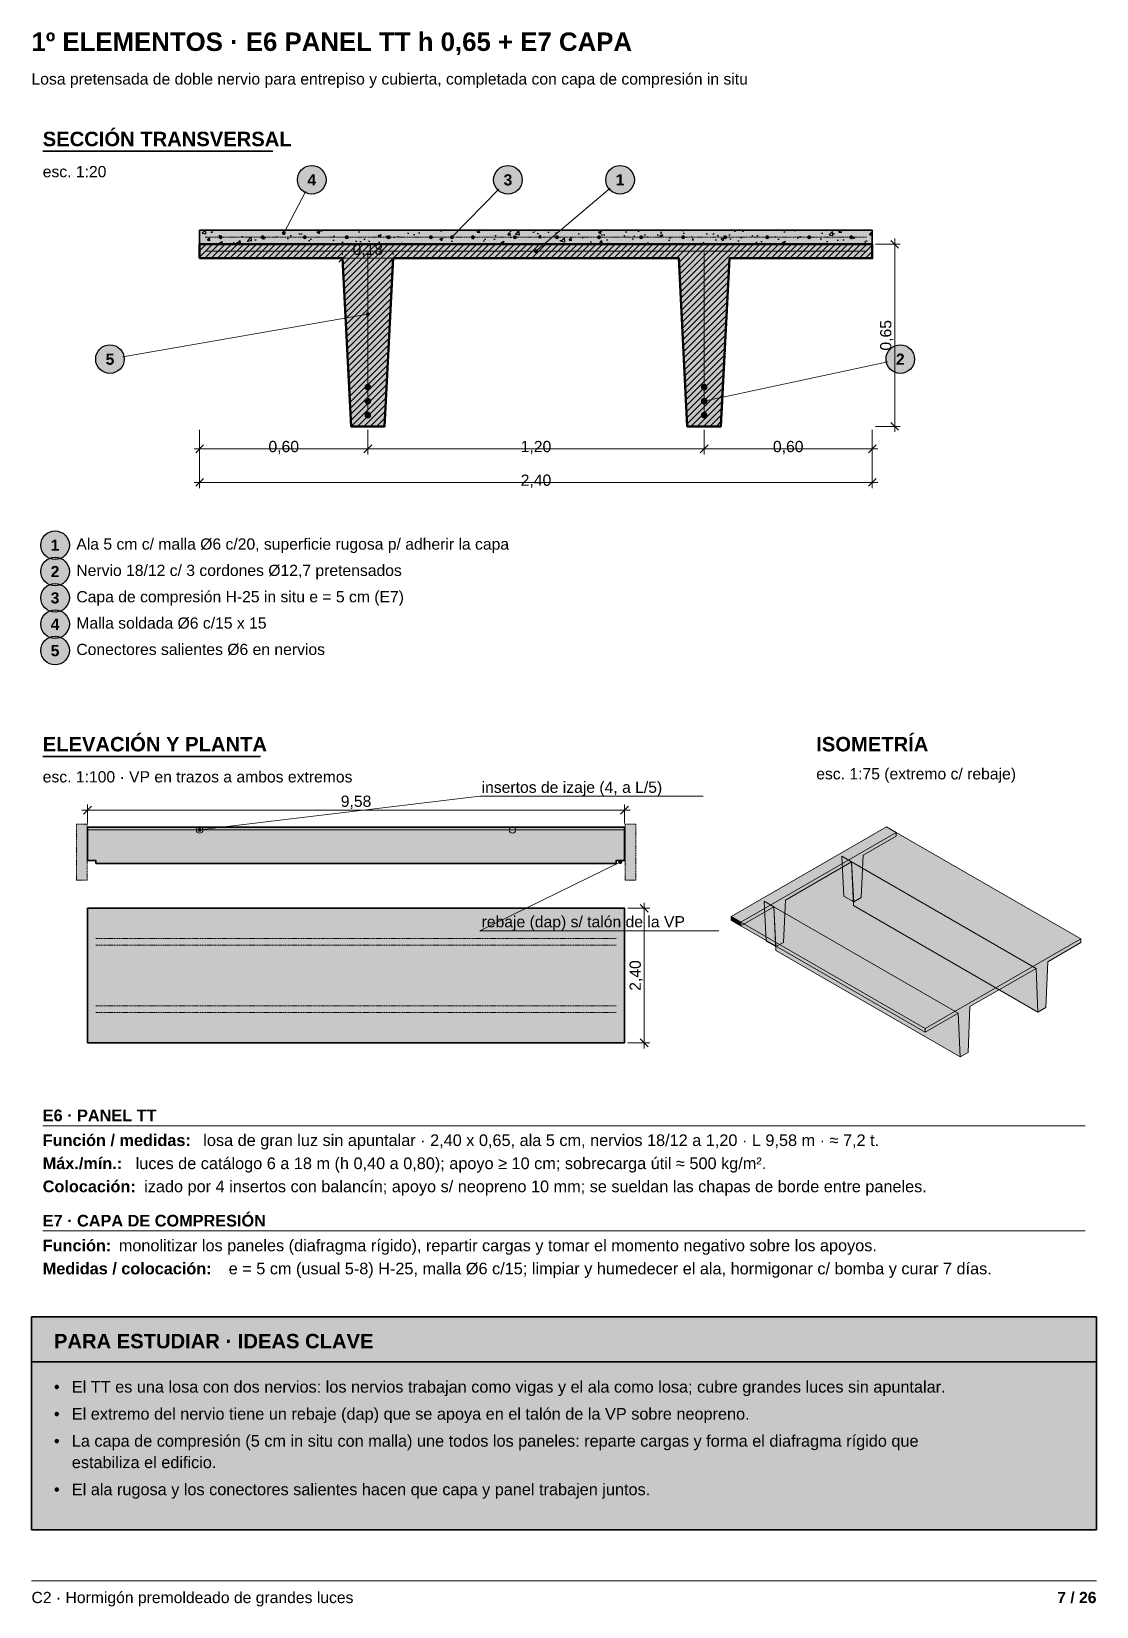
# Model space of a CAD drawing. Header units: millimetres. Extents: x 10 to 6200, y 4 to 286.
# Drawn here: x 1450 to 1640, y 4.4 to 285.5 of the extents above; entities that cross this region are included whole.
import ezdxf
from ezdxf.enums import TextEntityAlignment as Align

# ---------------------------------------------------------------- set-up
doc = ezdxf.new("R2010")
doc.units = ezdxf.units.MM
doc.linetypes.add('DASHED', pattern=[1.524, 1.27, -0.254])
for name, color, linetype in [('ARMADURAS-RELLENO', 9, 'Continuous'), ('CONTORNOS', 7, 'Continuous'), ('CONTORNOS-RAYADO', 8, 'Continuous'), ('CONTORNOS-RELLENO', 9, 'Continuous'), ('COTAS', 7, 'Continuous'), ('ESTUDIO', 7, 'Continuous'), ('ESTUDIO-RELLENO', 9, 'Continuous'), ('ISO', 7, 'Continuous'), ('ISO-RELLENO', 9, 'Continuous'), ('LINEAS', 7, 'Continuous'), ('MARCO', 7, 'Continuous'), ('REFERENCIAS', 7, 'Continuous'), ('REFERENCIAS-RELLENO', 9, 'Continuous'), ('TEXTOS', 7, 'Continuous')]:
    doc.layers.add(name, color=color, linetype=linetype)
doc.styles.add('ARIAL', font='arial.ttf')
doc.styles.add('ARIAL-NEGRITA', font='arialbd.ttf')

msp = doc.modelspace()

# ---------------------------------------------------------------- hatches: boundary and pattern name
at = {"layer": 'ARMADURAS-RELLENO', "true_color": 0x7a1f1f}
h = msp.add_hatch(color=26, dxfattribs=at)
h.dxf.hatch_style = 1
edge = h.paths.add_edge_path()
edge.add_arc((1483.75, 248.75), 0.35, 0, 360)
h = msp.add_hatch(color=26, dxfattribs=at)
h.dxf.hatch_style = 1
edge = h.paths.add_edge_path()
edge.add_arc((1491.25, 248.75), 0.35, 0, 360)
h = msp.add_hatch(color=26, dxfattribs=at)
h.dxf.hatch_style = 1
edge = h.paths.add_edge_path()
edge.add_arc((1498.75, 248.75), 0.35, 0, 360)
h = msp.add_hatch(color=26, dxfattribs=at)
h.dxf.hatch_style = 1
edge = h.paths.add_edge_path()
edge.add_arc((1506.25, 248.75), 0.35, 0, 360)
h = msp.add_hatch(color=26, dxfattribs=at)
h.dxf.hatch_style = 1
edge = h.paths.add_edge_path()
edge.add_arc((1513.75, 248.75), 0.35, 0, 360)
h = msp.add_hatch(color=26, dxfattribs=at)
h.dxf.hatch_style = 1
edge = h.paths.add_edge_path()
edge.add_arc((1521.25, 248.75), 0.35, 0, 360)
h = msp.add_hatch(color=26, dxfattribs=at)
h.dxf.hatch_style = 1
edge = h.paths.add_edge_path()
edge.add_arc((1528.75, 248.75), 0.35, 0, 360)
h = msp.add_hatch(color=26, dxfattribs=at)
h.dxf.hatch_style = 1
edge = h.paths.add_edge_path()
edge.add_arc((1536.25, 248.75), 0.35, 0, 360)
h = msp.add_hatch(color=26, dxfattribs=at)
h.dxf.hatch_style = 1
edge = h.paths.add_edge_path()
edge.add_arc((1543.75, 248.75), 0.35, 0, 360)
h = msp.add_hatch(color=26, dxfattribs=at)
h.dxf.hatch_style = 1
edge = h.paths.add_edge_path()
edge.add_arc((1551.25, 248.75), 0.35, 0, 360)
h = msp.add_hatch(color=26, dxfattribs=at)
h.dxf.hatch_style = 1
edge = h.paths.add_edge_path()
edge.add_arc((1558.75, 248.75), 0.35, 0, 360)
h = msp.add_hatch(color=26, dxfattribs=at)
h.dxf.hatch_style = 1
edge = h.paths.add_edge_path()
edge.add_arc((1566.25, 248.75), 0.35, 0, 360)
h = msp.add_hatch(color=26, dxfattribs=at)
h.dxf.hatch_style = 1
edge = h.paths.add_edge_path()
edge.add_arc((1573.75, 248.75), 0.35, 0, 360)
h = msp.add_hatch(color=26, dxfattribs=at)
h.dxf.hatch_style = 1
edge = h.paths.add_edge_path()
edge.add_arc((1581.25, 248.75), 0.35, 0, 360)
h = msp.add_hatch(color=26, dxfattribs=at)
h.dxf.hatch_style = 1
edge = h.paths.add_edge_path()
edge.add_arc((1588.75, 248.75), 0.35, 0, 360)
h = msp.add_hatch(color=26, dxfattribs=at)
h.dxf.hatch_style = 1
edge = h.paths.add_edge_path()
edge.add_arc((1596.25, 248.75), 0.35, 0, 360)
at = {"layer": 'ARMADURAS-RELLENO', "true_color": 0x000000}
h = msp.add_hatch(color=18, dxfattribs=at)
h.dxf.hatch_style = 1
edge = h.paths.add_edge_path()
edge.add_arc((1510, 222), 0.6, 0, 360)
h = msp.add_hatch(color=18, dxfattribs=at)
h.dxf.hatch_style = 1
edge = h.paths.add_edge_path()
edge.add_arc((1570, 222), 0.6, 0, 360)
h = msp.add_hatch(color=18, dxfattribs=at)
h.dxf.hatch_style = 1
edge = h.paths.add_edge_path()
edge.add_arc((1510, 219.5), 0.6, 0, 360)
h = msp.add_hatch(color=18, dxfattribs=at)
h.dxf.hatch_style = 1
edge = h.paths.add_edge_path()
edge.add_arc((1570, 219.5), 0.6, 0, 360)
h = msp.add_hatch(color=18, dxfattribs=at)
h.dxf.hatch_style = 1
edge = h.paths.add_edge_path()
edge.add_arc((1510, 217), 0.6, 0, 360)
h = msp.add_hatch(color=18, dxfattribs=at)
h.dxf.hatch_style = 1
edge = h.paths.add_edge_path()
edge.add_arc((1570, 217), 0.6, 0, 360)
at = {"layer": 'CONTORNOS-RAYADO'}
h = msp.add_hatch(dxfattribs=at)
h.set_pattern_fill('AR-CONC', color=8, scale=0.03)
h.paths.add_polyline_path([(1480, 247.5), (1600, 247.5), (1600, 250), (1480, 250)])
h = msp.add_hatch(dxfattribs=at)
h.set_pattern_fill('ANSI31', color=8, scale=0.25)
h.paths.add_polyline_path([(1480, 245), (1505.5, 245), (1507, 215), (1513, 215), (1514.5, 245), (1565.5, 245), (1567, 215), (1573, 215), (1574.5, 245), (1600, 245), (1600, 247.5), (1480, 247.5)])
at = {"layer": 'CONTORNOS-RELLENO', "true_color": 0xdedad2}
h = msp.add_hatch(color=254, dxfattribs=at)
h.dxf.hatch_style = 1
h.paths.add_polyline_path([(1480, 247.5), (1600, 247.5), (1600, 250), (1480, 250)])
at = {"layer": 'CONTORNOS-RELLENO', "true_color": 0xd3d6d9}
h = msp.add_hatch(color=254, dxfattribs=at)
h.dxf.hatch_style = 1
h.paths.add_polyline_path([(1480, 245), (1505.5, 245), (1507, 215), (1513, 215), (1514.5, 245), (1565.5, 245), (1567, 215), (1573, 215), (1574.5, 245), (1600, 245), (1600, 247.5), (1480, 247.5)])
at = {"layer": 'CONTORNOS-RELLENO', "true_color": 0xe2ecdc}
h = msp.add_hatch(color=254, dxfattribs=at)
h.dxf.hatch_style = 1
h.paths.add_polyline_path([(1458, 134), (1459.9, 134), (1459.9, 144), (1458, 144)])
at = {"layer": 'CONTORNOS-RELLENO', "true_color": 0xeceeef}
h = msp.add_hatch(color=7, dxfattribs=at)
h.dxf.hatch_style = 1
h.paths.add_polyline_path([(1460, 143.5), (1555.8, 143.5), (1555.8, 137.5), (1554.3, 137.5), (1554.3, 137), (1461.5, 137), (1461.5, 137.5), (1460, 137.5)])
at = {"layer": 'CONTORNOS-RELLENO', "true_color": 0xe2ecdc}
h = msp.add_hatch(color=254, dxfattribs=at)
h.dxf.hatch_style = 1
h.paths.add_polyline_path([(1555.9, 134), (1557.8, 134), (1557.8, 144), (1555.9, 144)])
at = {"layer": 'CONTORNOS-RELLENO', "true_color": 0xeceeef}
h = msp.add_hatch(color=7, dxfattribs=at)
h.dxf.hatch_style = 1
h.paths.add_polyline_path([(1460, 105), (1555.8, 105), (1555.8, 129), (1460, 129)])
at = {"layer": 'ESTUDIO-RELLENO', "true_color": 0xfff8dc}
h = msp.add_hatch(color=7, dxfattribs=at)
h.dxf.hatch_style = 1
h.paths.add_polyline_path([(1450, 56.07), (1640, 56.07), (1640, 18.1), (1450, 18.1)])
at = {"layer": 'ESTUDIO-RELLENO', "true_color": 0xf3d77a}
h = msp.add_hatch(color=41, dxfattribs=at)
h.dxf.hatch_style = 1
h.paths.add_polyline_path([(1450, 56.07), (1640, 56.07), (1640, 48.07), (1450, 48.07)])
at = {"layer": 'ISO-RELLENO', "true_color": 0xccc5b6}
h = msp.add_hatch(color=9, dxfattribs=at)
h.dxf.hatch_style = 1
h.paths.add_polyline_path([(1602.54, 143.53), (1574.82, 127.53), (1576.56, 126.53), (1604.27, 142.53)])
at = {"layer": 'ISO-RELLENO', "true_color": 0x8c887d}
h = msp.add_hatch(color=252, dxfattribs=at)
h.dxf.hatch_style = 1
h.paths.add_polyline_path([(1576.56, 125.87), (1582.44, 129.27), (1582.82, 122.15), (1584.15, 122.92), (1584.52, 130.47), (1596.3, 137.27), (1596.68, 130.15), (1598, 130.92), (1598.38, 138.47), (1604.27, 141.87), (1604.27, 142.53), (1576.56, 126.53)])
at = {"layer": 'ISO-RELLENO', "true_color": 0xccc5b6}
h = msp.add_hatch(color=9, dxfattribs=at)
h.dxf.hatch_style = 1
h.paths.add_polyline_path([(1604.27, 142.53), (1576.56, 126.53), (1609.46, 107.53), (1637.18, 123.53)])
at = {"layer": 'ISO-RELLENO', "true_color": 0xbbb5a7}
h = msp.add_hatch(color=253, dxfattribs=at)
h.dxf.hatch_style = 1
h.paths.add_polyline_path([(1594.57, 138.27), (1594.94, 131.15), (1596.68, 130.15), (1596.3, 137.27)])
h = msp.add_hatch(color=253, dxfattribs=at)
h.dxf.hatch_style = 1
h.paths.add_polyline_path([(1596.3, 137.27), (1596.65, 129.47), (1629.56, 110.47), (1629.21, 118.27)])
h = msp.add_hatch(color=253, dxfattribs=at)
h.dxf.hatch_style = 1
h.paths.add_polyline_path([(1580.71, 130.27), (1581.09, 123.15), (1582.82, 122.15), (1582.44, 129.27)])
at = {"layer": 'ISO-RELLENO', "true_color": 0xbeb8aa}
h = msp.add_hatch(color=253, dxfattribs=at)
h.dxf.hatch_style = 1
h.paths.add_polyline_path([(1574.82, 127.53), (1574.82, 126.87), (1576.56, 125.87), (1576.56, 126.53)])
h = msp.add_hatch(color=253, dxfattribs=at)
h.dxf.hatch_style = 1
h.paths.add_polyline_path([(1576.56, 126.53), (1576.56, 125.87), (1609.46, 106.87), (1609.46, 107.53)])
at = {"layer": 'ISO-RELLENO', "true_color": 0xbbb5a7}
h = msp.add_hatch(color=253, dxfattribs=at)
h.dxf.hatch_style = 1
h.paths.add_polyline_path([(1582.44, 129.27), (1582.79, 121.47), (1615.7, 102.47), (1615.35, 110.27)])
at = {"layer": 'ISO-RELLENO', "true_color": 0x8c887d}
h = msp.add_hatch(color=252, dxfattribs=at)
h.dxf.hatch_style = 1
h.paths.add_polyline_path([(1609.46, 106.87), (1615.35, 110.27), (1615.7, 102.47), (1617.09, 103.27), (1617.43, 111.47), (1629.21, 118.27), (1629.56, 110.47), (1630.94, 111.27), (1631.29, 119.47), (1637.18, 122.87), (1637.18, 123.53), (1609.46, 107.53)])
at = {"layer": 'REFERENCIAS-RELLENO', "true_color": 0xffffff}
h = msp.add_hatch(color=7, dxfattribs=at)
h.dxf.hatch_style = 1
edge = h.paths.add_edge_path()
edge.add_arc((1500, 259), 2.55, 0, 360)
h = msp.add_hatch(color=7, dxfattribs=at)
h.dxf.hatch_style = 1
edge = h.paths.add_edge_path()
edge.add_arc((1535, 259), 2.55, 0, 360)
h = msp.add_hatch(color=7, dxfattribs=at)
h.dxf.hatch_style = 1
edge = h.paths.add_edge_path()
edge.add_arc((1555, 259), 2.55, 0, 360)
at = {"layer": 'REFERENCIAS-RELLENO', "true_color": 0x000000}
h = msp.add_hatch(color=18, dxfattribs=at)
h.dxf.hatch_style = 1
edge = h.paths.add_edge_path()
edge.add_arc((1495, 249.5), 0.35, 0, 360)
h = msp.add_hatch(color=18, dxfattribs=at)
h.dxf.hatch_style = 1
edge = h.paths.add_edge_path()
edge.add_arc((1525, 248.75), 0.35, 0, 360)
h = msp.add_hatch(color=18, dxfattribs=at)
h.dxf.hatch_style = 1
edge = h.paths.add_edge_path()
edge.add_arc((1540, 246.25), 0.35, 0, 360)
h = msp.add_hatch(color=18, dxfattribs=at)
h.dxf.hatch_style = 1
edge = h.paths.add_edge_path()
edge.add_arc((1510, 235), 0.35, 0, 360)
at = {"layer": 'REFERENCIAS-RELLENO', "true_color": 0xffffff}
h = msp.add_hatch(color=7, dxfattribs=at)
h.dxf.hatch_style = 1
edge = h.paths.add_edge_path()
edge.add_arc((1464, 227), 2.55, 0, 360)
h = msp.add_hatch(color=7, dxfattribs=at)
h.dxf.hatch_style = 1
edge = h.paths.add_edge_path()
edge.add_arc((1605, 227), 2.55, 0, 360)
at = {"layer": 'REFERENCIAS-RELLENO', "true_color": 0x000000}
h = msp.add_hatch(color=18, dxfattribs=at)
h.dxf.hatch_style = 1
edge = h.paths.add_edge_path()
edge.add_arc((1570, 219.5), 0.35, 0, 360)
at = {"layer": 'REFERENCIAS-RELLENO', "true_color": 0xffffff}
h = msp.add_hatch(color=7, dxfattribs=at)
h.dxf.hatch_style = 1
edge = h.paths.add_edge_path()
edge.add_arc((1454.2, 193.8), 2.55, 0, 360)
h = msp.add_hatch(color=7, dxfattribs=at)
h.dxf.hatch_style = 1
edge = h.paths.add_edge_path()
edge.add_arc((1454.2, 189.1), 2.55, 0, 360)
h = msp.add_hatch(color=7, dxfattribs=at)
h.dxf.hatch_style = 1
edge = h.paths.add_edge_path()
edge.add_arc((1454.2, 184.4), 2.55, 0, 360)
h = msp.add_hatch(color=7, dxfattribs=at)
h.dxf.hatch_style = 1
edge = h.paths.add_edge_path()
edge.add_arc((1454.2, 179.7), 2.55, 0, 360)
h = msp.add_hatch(color=7, dxfattribs=at)
h.dxf.hatch_style = 1
edge = h.paths.add_edge_path()
edge.add_arc((1454.2, 175), 2.55, 0, 360)
at = {"layer": 'REFERENCIAS-RELLENO', "true_color": 0x000000}
h = msp.add_hatch(color=18, dxfattribs=at)
h.dxf.hatch_style = 1
edge = h.paths.add_edge_path()
edge.add_arc((1480, 143), 0.35, 0, 360)
h = msp.add_hatch(color=18, dxfattribs=at)
h.dxf.hatch_style = 1
edge = h.paths.add_edge_path()
edge.add_arc((1555.05, 137.25), 0.35, 0, 360)

# ---------------------------------------------------------------- linework, layer by layer
at = {"layer": 'CONTORNOS', "lineweight": 35}
for points in [[(1480, 247.5), (1600, 247.5), (1600, 250), (1480, 250)], [(1460, 143.5), (1555.8, 143.5), (1555.8, 137.5), (1554.3, 137.5), (1554.3, 137), (1461.5, 137), (1461.5, 137.5), (1460, 137.5)], [(1460, 105), (1555.8, 105), (1555.8, 129), (1460, 129)]]:
    msp.add_lwpolyline(points, close=True, dxfattribs=at)
at = {"layer": 'CONTORNOS', "lineweight": 50}
msp.add_lwpolyline([(1480, 245), (1505.5, 245), (1507, 215), (1513, 215), (1514.5, 245), (1565.5, 245), (1567, 215), (1573, 215), (1574.5, 245), (1600, 245), (1600, 247.5), (1480, 247.5)], close=True, dxfattribs=at)
at = {"layer": 'CONTORNOS', "linetype": 'DASHED', "lineweight": 13, "ltscale": 0.15}
for points in [[(1458, 134), (1459.9, 134), (1459.9, 144), (1458, 144)], [(1555.9, 134), (1557.8, 134), (1557.8, 144), (1555.9, 144)]]:
    msp.add_lwpolyline(points, close=True, dxfattribs=at)
at = {"layer": 'COTAS', "lineweight": 9}
for points in [[(1600.6, 247.5), (1605, 247.5)], [(1505.5, 245.6), (1505.5, 246)], [(1514.5, 245.6), (1514.5, 246)], [(1480, 214.4), (1480, 210)], [(1480, 214.4), (1480, 204)], [(1510, 214.4), (1510, 210)], [(1510, 214.4), (1510, 210)], [(1570, 214.4), (1570, 210)], [(1570, 214.4), (1570, 210)], [(1600, 214.4), (1600, 210)], [(1600, 214.4), (1600, 204)], [(1600.6, 215), (1605, 215)], [(1460, 144.1), (1460, 147.5)], [(1555.8, 144.1), (1555.8, 147.5)], [(1556.4, 129), (1560.3, 129)], [(1556.4, 105), (1560.3, 105)]]:
    msp.add_lwpolyline(points, dxfattribs=at)
at = {"layer": 'COTAS', "lineweight": 35}
for points in [[(1604.7, 246.8), (1603.3, 248.2)], [(1504.8, 244.3), (1506.2, 245.7)], [(1513.8, 244.3), (1515.2, 245.7)], [(1604.7, 214.3), (1603.3, 215.7)], [(1479.3, 210.3), (1480.7, 211.7)], [(1509.3, 210.3), (1510.7, 211.7)], [(1509.3, 210.3), (1510.7, 211.7)], [(1569.3, 210.3), (1570.7, 211.7)], [(1569.3, 210.3), (1570.7, 211.7)], [(1599.3, 210.3), (1600.7, 211.7)], [(1479.3, 204.3), (1480.7, 205.7)], [(1599.3, 204.3), (1600.7, 205.7)], [(1459.3, 145.8), (1460.7, 147.2)], [(1555.1, 145.8), (1556.5, 147.2)], [(1560, 128.3), (1558.6, 129.7)], [(1560, 104.3), (1558.6, 105.7)]]:
    msp.add_lwpolyline(points, dxfattribs=at)
at = {"layer": 'COTAS', "lineweight": 13}
for points in [[(1604, 214), (1604, 248.5)], [(1504.5, 245), (1515.5, 245)], [(1479, 211), (1511, 211)], [(1509, 211), (1571, 211)], [(1569, 211), (1601, 211)], [(1479, 205), (1601, 205)], [(1459, 146.5), (1556.8, 146.5)], [(1559.3, 104), (1559.3, 130)]]:
    msp.add_lwpolyline(points, dxfattribs=at)
at = {"layer": 'ESTUDIO', "color": 42, "lineweight": 35, "true_color": 0xc9a227}
for points in [[(1450, 56.07), (1640, 56.07), (1640, 18.1), (1450, 18.1)], [(1450, 56.07), (1640, 56.07), (1640, 48.07), (1450, 48.07)]]:
    msp.add_lwpolyline(points, close=True, dxfattribs=at)
at = {"layer": 'ISO', "lineweight": 13}
for points in [[(1602.54, 143.53), (1574.82, 127.53), (1576.56, 126.53), (1604.27, 142.53)], [(1576.56, 125.87), (1582.44, 129.27), (1582.82, 122.15), (1584.15, 122.92), (1584.52, 130.47), (1596.3, 137.27), (1596.68, 130.15), (1598, 130.92), (1598.38, 138.47), (1604.27, 141.87), (1604.27, 142.53), (1576.56, 126.53)], [(1604.27, 142.53), (1576.56, 126.53), (1609.46, 107.53), (1637.18, 123.53)], [(1594.57, 138.27), (1594.94, 131.15), (1596.68, 130.15), (1596.3, 137.27)], [(1596.3, 137.27), (1596.65, 129.47), (1629.56, 110.47), (1629.21, 118.27)], [(1580.71, 130.27), (1581.09, 123.15), (1582.82, 122.15), (1582.44, 129.27)], [(1574.82, 127.53), (1574.82, 126.87), (1576.56, 125.87), (1576.56, 126.53)], [(1576.56, 126.53), (1576.56, 125.87), (1609.46, 106.87), (1609.46, 107.53)], [(1582.44, 129.27), (1582.79, 121.47), (1615.7, 102.47), (1615.35, 110.27)], [(1609.46, 106.87), (1615.35, 110.27), (1615.7, 102.47), (1617.09, 103.27), (1617.43, 111.47), (1629.21, 118.27), (1629.56, 110.47), (1630.94, 111.27), (1631.29, 119.47), (1637.18, 122.87), (1637.18, 123.53), (1609.46, 107.53)]]:
    msp.add_lwpolyline(points, close=True, dxfattribs=at)
at = {"layer": 'LINEAS', "lineweight": 35}
for points in [[(1452, 264.1), (1493.04, 264.1)], [(1452, 156.1), (1490.88, 156.1)]]:
    msp.add_lwpolyline(points, dxfattribs=at)
at = {"layer": 'LINEAS', "color": 26, "linetype": 'DASHED', "lineweight": 18, "ltscale": 0.15, "true_color": 0x7a1f1f}
msp.add_lwpolyline([(1481, 248.75), (1599, 248.75)], dxfattribs=at)
at = {"layer": 'LINEAS', "color": 26, "lineweight": 13, "true_color": 0x7a1f1f}
for points in [[(1481, 246.25), (1599, 246.25)], [(1510, 216.5), (1510, 246)], [(1570, 216.5), (1570, 246)]]:
    msp.add_lwpolyline(points, dxfattribs=at)
at = {"layer": 'LINEAS', "lineweight": 9}
msp.add_lwpolyline([(1460, 143), (1555.8, 143)], dxfattribs=at)
at = {"layer": 'LINEAS', "linetype": 'DASHED', "lineweight": 9, "ltscale": 0.15}
for points in [[(1461.5, 123.6), (1554.3, 123.6)], [(1461.5, 122.4), (1554.3, 122.4)], [(1461.5, 111.6), (1554.3, 111.6)], [(1461.5, 110.4), (1554.3, 110.4)]]:
    msp.add_lwpolyline(points, dxfattribs=at)
at = {"layer": 'LINEAS', "lineweight": 18}
for points in [[(1452, 90.2), (1638, 90.2)], [(1452, 71.41), (1638, 71.41)]]:
    msp.add_lwpolyline(points, dxfattribs=at)
at = {"layer": 'LINEAS', "lineweight": 13}
for centre in [(1480, 143), (1535.8, 143)]:
    msp.add_circle(centre, 0.6, dxfattribs=at)
at = {"layer": 'MARCO', "color": 253, "lineweight": 13, "true_color": 0x999999}
msp.add_lwpolyline([(1450, 9), (1640, 9)], dxfattribs=at)
at = {"layer": 'REFERENCIAS', "lineweight": 13}
for points in [[(1495, 249.5), (1498.93, 256.96)], [(1525, 248.75), (1533.39, 257.35)], [(1540, 246.25), (1553.25, 257.51)], [(1510, 235), (1466.27, 227.39)], [(1570, 219.5), (1602.75, 226.52)], [(1480, 143), (1530, 149)], [(1530, 149), (1569.8, 149)], [(1555.05, 137.25), (1530, 125)], [(1530, 125), (1572.6, 125)]]:
    msp.add_lwpolyline(points, dxfattribs=at)
at = {"layer": 'REFERENCIAS', "lineweight": 25}
for centre in [(1500, 259), (1535, 259), (1555, 259), (1464, 227), (1605, 227), (1454.2, 193.8), (1454.2, 189.1), (1454.2, 184.4), (1454.2, 179.7), (1454.2, 175)]:
    msp.add_circle(centre, 2.55, dxfattribs=at)

# ---------------------------------------------------------------- texts
at = {"layer": 'COTAS', "style": 'ARIAL'}
for s, p in [('0,18', (1510, 245.6)), ('0,60', (1495, 210.4)), ('1,20', (1540, 210.4)), ('0,60', (1585, 210.4)), ('2,40', (1540, 204.4)), ('9,58', (1507.9, 147.1))]:
    msp.add_text(s, height=2.005, dxfattribs=at).set_placement(p, align=Align.CENTER)
for s, p in [('0,65', (1603.4, 231.25)), ('2,40', (1558.7, 117))]:
    msp.add_text(s, height=2.005, rotation=90, dxfattribs=at).set_placement(p, align=Align.CENTER)
at = {"layer": 'ESTUDIO'}
for s, height, style, p in [('PARA ESTUDIAR · IDEAS CLAVE', 2.5776, 'ARIAL-NEGRITA', (1454, 50.47)), ('•', 2.08, 'ARIAL', (1454, 42.57)), ('El TT es una losa con dos nervios: los nervios trabajan como vigas y el ala como losa; cubre grandes luces sin apuntalar.', 2.0764, 'ARIAL', (1457.19, 42.57)), ('El extremo del nervio tiene un rebaje (dap) que se apoya en el talón de la VP sobre neopreno.', 2.0764, 'ARIAL', (1457.19, 37.74)), ('•', 2.08, 'ARIAL', (1454, 37.74)), ('•', 2.08, 'ARIAL', (1454, 32.91)), ('La capa de compresión (5 cm in situ con malla) une todos los paneles: reparte cargas y forma el diafragma rígido que', 2.0764, 'ARIAL', (1457.19, 32.91)), ('estabiliza el edificio.', 2.0764, 'ARIAL', (1457.19, 29.09)), ('•', 2.08, 'ARIAL', (1454, 24.26)), ('El ala rugosa y los conectores salientes hacen que capa y panel trabajen juntos.', 2.0764, 'ARIAL', (1457.19, 24.26))]:
    msp.add_text(s, height=height, dxfattribs=dict(at, style=style)).set_placement(p)
at = {"layer": 'MARCO', "color": 251, "true_color": 0x666666, "style": 'ARIAL'}
msp.add_text('C2 · Hormigón premoldeado de grandes luces', height=2.0048, dxfattribs=at).set_placement((1450, 5))
at = {"layer": 'MARCO', "color": 250, "true_color": 0x444444, "style": 'ARIAL-NEGRITA'}
msp.add_text('7 / 26', height=2.005, dxfattribs=at).set_placement((1640, 5), align=Align.RIGHT)
at = {"layer": 'REFERENCIAS', "style": 'ARIAL-NEGRITA'}
for s, p in [('4', (1500, 257.99)), ('3', (1535, 257.99)), ('1', (1555, 257.99)), ('5', (1464, 225.99)), ('2', (1605, 225.99)), ('1', (1454.2, 192.79)), ('2', (1454.2, 188.09)), ('3', (1454.2, 183.39)), ('4', (1454.2, 178.69)), ('5', (1454.2, 173.99))]:
    msp.add_text(s, height=2, dxfattribs=at).set_placement(p, align=Align.CENTER)
at = {"layer": 'TEXTOS'}
for s, height, style, p in [('1º ELEMENTOS · E6 PANEL TT h 0,65 + E7 CAPA', 3.2936, 'ARIAL-NEGRITA', (1450, 282)), ('SECCIÓN TRANSVERSAL', 2.5776, 'ARIAL-NEGRITA', (1452, 265)), ('Ala 5 cm c/ malla Ø6 c/20, superficie rugosa p/ adherir la capa', 2.0048, 'ARIAL', (1458, 193)), ('Nervio 18/12 c/ 3 cordones Ø12,7 pretensados', 2.0048, 'ARIAL', (1458, 188.3)), ('Capa de compresión H-25 in situ e = 5 cm (E7)', 2.0048, 'ARIAL', (1458, 183.6)), ('Malla soldada Ø6 c/15 x 15', 2.0048, 'ARIAL', (1458, 178.9)), ('Conectores salientes Ø6 en nervios', 2.0048, 'ARIAL', (1458, 174.2)), ('ELEVACIÓN Y PLANTA', 2.5776, 'ARIAL-NEGRITA', (1452, 157)), ('ISOMETRÍA', 2.578, 'ARIAL-NEGRITA', (1590, 157)), ('esc. 1:75 (extremo c/ rebaje)', 2.0048, 'ARIAL', (1590, 152)), ('insertos de izaje (4, a L/5)', 2.0048, 'ARIAL', (1530.3, 149.6)), ('rebaje (dap) s/ talón de la VP', 2.0048, 'ARIAL', (1530.3, 125.6)), ('E6 · PANEL TT', 2.0764, 'ARIAL-NEGRITA', (1452, 91)), ('Función / medidas:', 2.0764, 'ARIAL-NEGRITA', (1452, 86.57)), ('losa de gran luz sin apuntalar · 2,40 x 0,65, ala 5 cm, nervios 18/12 a 1,20 · L 9,58 m · ≈ 7,2 t.', 2.0764, 'ARIAL', (1480.65, 86.57)), ('Máx./mín.:', 2.076, 'ARIAL-NEGRITA', (1452, 82.45)), ('luces de catálogo 6 a 18 m (h 0,40 a 0,80); apoyo ≥ 10 cm; sobrecarga útil ≈ 500 kg/m².', 2.0764, 'ARIAL', (1468.59, 82.45)), ('Colocación:', 2.0764, 'ARIAL-NEGRITA', (1452, 78.33)), ('izado por 4 insertos con balancín; apoyo s/ neopreno 10 mm; se sueldan las chapas de borde entre paneles.', 2.0764, 'ARIAL', (1470.1, 78.33)), ('E7 · CAPA DE COMPRESIÓN', 2.0764, 'ARIAL-NEGRITA', (1452, 72.21)), ('Función:', 2.076, 'ARIAL-NEGRITA', (1452, 67.79)), ('monolitizar los paneles (diafragma rígido), repartir cargas y tomar el momento negativo sobre los apoyos.', 2.0764, 'ARIAL', (1465.57, 67.79)), ('Medidas / colocación:', 2.0764, 'ARIAL-NEGRITA', (1452, 63.67)), ('e = 5 cm (usual 5-8) H-25, malla Ø6 c/15; limpiar y humedecer el ala, hormigonar c/ bomba y curar 7 días.', 2.0764, 'ARIAL', (1485.18, 63.67))]:
    msp.add_text(s, height=height, dxfattribs=dict(at, style=style)).set_placement(p)
at = {"layer": 'TEXTOS', "color": 250, "true_color": 0x333333, "style": 'ARIAL'}
msp.add_text('Losa pretensada de doble nervio para entrepiso y cubierta, completada con capa de compresión in situ', height=2.0048, dxfattribs=at).set_placement((1450, 276))
at = {"layer": 'TEXTOS', "color": 250, "true_color": 0x222222, "style": 'ARIAL'}
for s, height, p in [('esc. 1:20', 2.005, (1452, 259.46)), ('esc. 1:100 · VP en trazos a ambos extremos', 2.0048, (1452, 151.46))]:
    msp.add_text(s, height=height, dxfattribs=at).set_placement(p)

doc.saveas('drawing.dxf')
